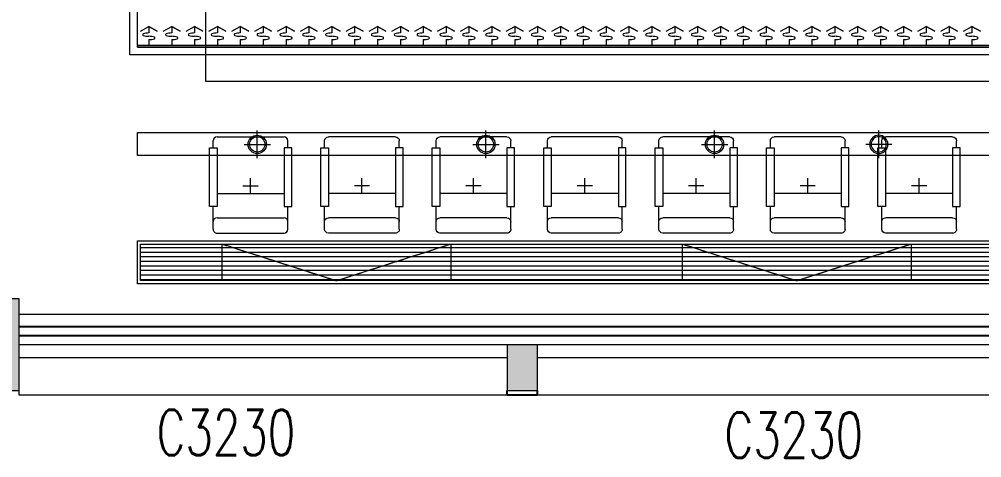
# Model space of a CAD drawing. Header units: millimetres. Extents: x 33621 to 401573, y -91663 to 133135.
# Drawn here: x 82197 to 88511, y -59651 to -56778 of the extents above; entities that cross this region are included whole.
import ezdxf

# ---------------------------------------------------------------- set-up
doc = ezdxf.new("R2010")
doc.units = ezdxf.units.MM
doc.header["$LTSCALE"] = 10
for name, pattern in [('DASH', [0.35, 0.25, -0.1]), ('DASHDOT2', [0.5, 0.25, -0.125, 0, -0.125]), ('DOTE', [2.42, 2, -0.2, 0.02, -0.2])]:
    doc.linetypes.add(name, pattern=pattern)
doc.layers.get('0').update_dxf_attribs({"color": 253})
for name, color, linetype in [('3', 253, 'Continuous'), ('SURFACE', 253, 'Continuous'), ('WINDOW_TEXT', 253, 'Continuous')]:
    doc.layers.add(name, color=color, linetype=linetype)
for name, color, linetype, lineweight in [('COLUMN', 253, 'Continuous', 0), ('FF-FURN【成品家私】', 253, 'Continuous', 0), ('PUB_HATCH', 253, 'Continuous', 0), ('RC-FCU【空调设备】', 253, 'Continuous', 0), ('RC-LIGHT【天花灯具】', 253, 'Continuous', 0), ('RC-LIGHT【灯带】', 253, 'DASHDOT2', 0), ('RC-Modelling【天花造型】', 253, 'Continuous', 0), ('RC-STR【天花细线】', 253, 'Continuous', 0), ('WALL', 253, 'Continuous', 0), ('WINDOW', 253, 'Continuous', 0)]:
    doc.layers.add(name, color=color, linetype=linetype, lineweight=lineweight)
doc.styles.add('_TCH_WINDOW', font='SIMPLEX', dxfattribs={"bigfont": 'GBCBIG'})
doc.styles.add('XZC', font='SIMPLEX.SHX', dxfattribs={"width": 0.7, "bigfont": 'hztxt.shx'})
doc.linetypes.add('LED_LINE', pattern='A,12.7,-5.08,["LED",XZC,S=2.54,R=0,X=-2.54,Y=-1.27],-6.35', length=24.13)

# ---------------------------------------------------------------- blocks, each defined once
blk = doc.blocks.new('$WINLIB2D$00000004')
for p, q in [((-0.5, 0.5), (0.5, 0.5)), ((-0.5, 0.5), (-0.5, -0.5)), ((0.5, -0.5), (0.5, 0.5)), ((-0.5, 0.2406), (0.5, 0.2406)), ((-0.5, -0.5), (0.5, -0.5))]:
    blk.add_line(p, q)
blk = doc.blocks.new('werftrfd')
for p, q in [((-630, -220), (-630, 220)), ((-558.5, 245), (-605, 245)), ((-25, 245), (-174.3, 245)), ((-100, -220), (-100, 220)), ((0, -220), (0, 220)), ((-558.5, -245), (-605, -245)), ((-25, -245), (-174.3, -245))]:
    blk.add_line(p, q)
at = {"color": 8}
for p, q in [((-260, -220), (-260, 220)), ((-260, 0), (-360, 0)), ((-310, -50), (-310, 50))]:
    blk.add_line(p, q, dxfattribs=at)
for points in [[(-558.5, 220), (-174.3, 220), (-174.3, 270), (-558.5, 270)], [(-558.5, -220), (-174.3, -220), (-174.3, -270), (-558.5, -270)]]:
    blk.add_lwpolyline(points, close=True)
for centre, start, end in [((-605, 220), 90, 180), ((-75, 220), 90, 180), ((-25, 220), 0, 90), ((-605, -220), 180, 270), ((-75, -220), 180, 270), ((-25, -220), 270, 0)]:
    blk.add_arc(centre, 25, start, end)
blk = doc.blocks.new('*U284')
for p, q in [((0, -12), (0, 0)), ((0, 0), (8550, 0)), ((8550, -12), (0, -12)), ((75, -49.3), (75, -12)), ((225, -49.3), (225, -12)), ((375, -49.3), (375, -12)), ((525, -49.3), (525, -12)), ((675, -49.3), (675, -12)), ((825, -49.3), (825, -12)), ((975, -49.3), (975, -12)), ((1125, -49.3), (1125, -12)), ((1275, -49.3), (1275, -12)), ((1425, -49.3), (1425, -12)), ((1575, -49.3), (1575, -12)), ((1725, -49.3), (1725, -12)), ((1875, -49.3), (1875, -12)), ((2025, -49.3), (2025, -12)), ((2175, -49.3), (2175, -12)), ((2325, -49.3), (2325, -12)), ((2475, -49.3), (2475, -12)), ((2625, -49.3), (2625, -12)), ((2775, -49.3), (2775, -12)), ((2925, -49.3), (2925, -12)), ((3075, -49.3), (3075, -12)), ((3225, -49.3), (3225, -12)), ((3375, -49.3), (3375, -12)), ((3525, -49.3), (3525, -12)), ((3675, -49.3), (3675, -12)), ((3825, -49.3), (3825, -12)), ((3975, -49.3), (3975, -12)), ((4125, -49.3), (4125, -12)), ((4275, -49.3), (4275, -12)), ((4425, -49.3), (4425, -12)), ((4575, -49.3), (4575, -12)), ((4725, -49.3), (4725, -12)), ((4875, -49.3), (4875, -12)), ((5025, -49.3), (5025, -12)), ((5175, -49.3), (5175, -12)), ((5325, -49.3), (5325, -12)), ((5475, -49.3), (5475, -12)), ((19.6, -104.5), (75, -136.2)), ((75, -136.2), (75, -93.2)), ((130.4, -104.5), (75, -136.2)), ((75, -136.2), (130.4, -104.5)), ((169.6, -104.5), (225, -136.2)), ((225, -136.2), (225, -93.2)), ((280.4, -104.5), (225, -136.2)), ((225, -136.2), (280.4, -104.5)), ((319.6, -104.5), (375, -136.2)), ((375, -136.2), (375, -93.2)), ((430.4, -104.5), (375, -136.2)), ((375, -136.2), (430.4, -104.5)), ((469.6, -104.5), (525, -136.2)), ((525, -136.2), (525, -93.2)), ((580.4, -104.5), (525, -136.2)), ((525, -136.2), (580.4, -104.5)), ((619.6, -104.5), (675, -136.2)), ((675, -136.2), (675, -93.2)), ((730.4, -104.5), (675, -136.2)), ((675, -136.2), (730.4, -104.5)), ((769.6, -104.5), (825, -136.2)), ((825, -136.2), (825, -93.2)), ((880.4, -104.5), (825, -136.2)), ((825, -136.2), (880.4, -104.5)), ((919.6, -104.5), (975, -136.2)), ((975, -136.2), (975, -93.2)), ((1030.4, -104.5), (975, -136.2)), ((975, -136.2), (1030.4, -104.5)), ((1069.6, -104.5), (1125, -136.2)), ((1125, -136.2), (1125, -93.2)), ((1180.4, -104.5), (1125, -136.2)), ((1125, -136.2), (1180.4, -104.5)), ((1219.6, -104.5), (1275, -136.2)), ((1275, -136.2), (1275, -93.2)), ((1330.4, -104.5), (1275, -136.2)), ((1275, -136.2), (1330.4, -104.5)), ((1369.6, -104.5), (1425, -136.2)), ((1425, -136.2), (1425, -93.2)), ((1480.4, -104.5), (1425, -136.2)), ((1425, -136.2), (1480.4, -104.5)), ((1519.6, -104.5), (1575, -136.2)), ((1575, -136.2), (1575, -93.2)), ((1630.4, -104.5), (1575, -136.2)), ((1575, -136.2), (1630.4, -104.5)), ((1669.6, -104.5), (1725, -136.2)), ((1725, -136.2), (1725, -93.2)), ((1780.4, -104.5), (1725, -136.2)), ((1725, -136.2), (1780.4, -104.5)), ((1819.6, -104.5), (1875, -136.2)), ((1875, -136.2), (1875, -93.2)), ((1930.4, -104.5), (1875, -136.2)), ((1875, -136.2), (1930.4, -104.5)), ((1969.6, -104.5), (2025, -136.2)), ((2025, -136.2), (2025, -93.2)), ((2080.4, -104.5), (2025, -136.2)), ((2025, -136.2), (2080.4, -104.5)), ((2119.6, -104.5), (2175, -136.2)), ((2175, -136.2), (2175, -93.2)), ((2230.4, -104.5), (2175, -136.2)), ((2175, -136.2), (2230.4, -104.5)), ((2269.6, -104.5), (2325, -136.2)), ((2325, -136.2), (2325, -93.2)), ((2380.4, -104.5), (2325, -136.2)), ((2325, -136.2), (2380.4, -104.5)), ((2419.6, -104.5), (2475, -136.2)), ((2475, -136.2), (2475, -93.2)), ((2530.4, -104.5), (2475, -136.2)), ((2475, -136.2), (2530.4, -104.5)), ((2569.6, -104.5), (2625, -136.2)), ((2625, -136.2), (2625, -93.2)), ((2680.4, -104.5), (2625, -136.2)), ((2625, -136.2), (2680.4, -104.5)), ((2719.6, -104.5), (2775, -136.2)), ((2775, -136.2), (2775, -93.2)), ((2830.4, -104.5), (2775, -136.2)), ((2775, -136.2), (2830.4, -104.5)), ((2869.6, -104.5), (2925, -136.2)), ((2925, -136.2), (2925, -93.2)), ((2980.4, -104.5), (2925, -136.2)), ((2925, -136.2), (2980.4, -104.5)), ((3019.6, -104.5), (3075, -136.2)), ((3075, -136.2), (3075, -93.2)), ((3130.4, -104.5), (3075, -136.2)), ((3075, -136.2), (3130.4, -104.5)), ((3169.6, -104.5), (3225, -136.2)), ((3225, -136.2), (3225, -93.2)), ((3280.4, -104.5), (3225, -136.2)), ((3225, -136.2), (3280.4, -104.5)), ((3319.6, -104.5), (3375, -136.2)), ((3375, -136.2), (3375, -93.2)), ((3430.4, -104.5), (3375, -136.2)), ((3375, -136.2), (3430.4, -104.5)), ((3469.6, -104.5), (3525, -136.2)), ((3525, -136.2), (3525, -93.2)), ((3580.4, -104.5), (3525, -136.2)), ((3525, -136.2), (3580.4, -104.5)), ((3619.6, -104.5), (3675, -136.2)), ((3675, -136.2), (3675, -93.2)), ((3730.4, -104.5), (3675, -136.2)), ((3675, -136.2), (3730.4, -104.5)), ((3769.6, -104.5), (3825, -136.2)), ((3825, -136.2), (3825, -93.2)), ((3880.4, -104.5), (3825, -136.2)), ((3825, -136.2), (3880.4, -104.5)), ((3919.6, -104.5), (3975, -136.2)), ((3975, -136.2), (3975, -93.2)), ((4030.4, -104.5), (3975, -136.2)), ((3975, -136.2), (4030.4, -104.5)), ((4069.6, -104.5), (4125, -136.2)), ((4125, -136.2), (4125, -93.2)), ((4180.4, -104.5), (4125, -136.2)), ((4125, -136.2), (4180.4, -104.5)), ((4219.6, -104.5), (4275, -136.2)), ((4275, -136.2), (4275, -93.2)), ((4330.4, -104.5), (4275, -136.2)), ((4275, -136.2), (4330.4, -104.5)), ((4369.6, -104.5), (4425, -136.2)), ((4425, -136.2), (4425, -93.2)), ((4480.4, -104.5), (4425, -136.2)), ((4425, -136.2), (4480.4, -104.5)), ((4519.6, -104.5), (4575, -136.2)), ((4575, -136.2), (4575, -93.2)), ((4630.4, -104.5), (4575, -136.2)), ((4575, -136.2), (4630.4, -104.5)), ((4669.6, -104.5), (4725, -136.2)), ((4725, -136.2), (4725, -93.2)), ((4780.4, -104.5), (4725, -136.2)), ((4725, -136.2), (4780.4, -104.5)), ((4819.6, -104.5), (4875, -136.2)), ((4875, -136.2), (4875, -93.2)), ((4930.4, -104.5), (4875, -136.2)), ((4875, -136.2), (4930.4, -104.5)), ((4969.6, -104.5), (5025, -136.2)), ((5025, -136.2), (5025, -93.2)), ((5080.4, -104.5), (5025, -136.2)), ((5025, -136.2), (5080.4, -104.5)), ((5119.6, -104.5), (5175, -136.2)), ((5175, -136.2), (5175, -93.2)), ((5230.4, -104.5), (5175, -136.2)), ((5175, -136.2), (5230.4, -104.5)), ((5269.6, -104.5), (5325, -136.2)), ((5325, -136.2), (5325, -93.2)), ((5380.4, -104.5), (5325, -136.2)), ((5325, -136.2), (5380.4, -104.5)), ((5419.6, -104.5), (5475, -136.2)), ((5475, -136.2), (5475, -93.2)), ((5530.4, -104.5), (5475, -136.2)), ((5475, -136.2), (5530.4, -104.5))]:
    blk.add_line(p, q)
at = {"extrusion": (0, 0, -1)}
for centre, major_axis, start_param, end_param in [((77.5, -148.9), (-70.4, -70.4), 2.33115, 2.708105), ((110, -60.3), (3.69, -3.69), 4.278901, 6.716673), ((227.5, -148.9), (-70.4, -70.4), 2.33115, 2.708105), ((260, -60.3), (3.69, -3.69), 4.278901, 6.716673), ((377.5, -148.9), (-70.4, -70.4), 2.33115, 2.708105), ((410, -60.3), (3.69, -3.69), 4.278901, 6.716673), ((527.5, -148.9), (-70.4, -70.4), 2.33115, 2.708105), ((560, -60.3), (3.69, -3.69), 4.278901, 6.716673), ((677.5, -148.9), (-70.4, -70.4), 2.33115, 2.708105), ((710, -60.3), (3.69, -3.69), 4.278901, 6.716673), ((827.5, -148.9), (-70.4, -70.4), 2.33115, 2.708105), ((860, -60.3), (3.69, -3.69), 4.278901, 6.716673), ((977.5, -148.9), (-70.4, -70.4), 2.33115, 2.708105), ((1010, -60.3), (3.69, -3.69), 4.278901, 6.716673), ((1127.5, -148.9), (-70.4, -70.4), 2.33115, 2.708105), ((1160, -60.3), (3.69, -3.69), 4.278901, 6.716673), ((1277.5, -148.9), (-70.4, -70.4), 2.33115, 2.708105), ((1310, -60.3), (3.69, -3.69), 4.278901, 6.716673), ((1427.5, -148.9), (-70.4, -70.4), 2.33115, 2.708105), ((1460, -60.3), (3.69, -3.69), 4.278901, 6.716673), ((1577.5, -148.9), (-70.4, -70.4), 2.33115, 2.708105), ((1610, -60.3), (3.69, -3.69), 4.278901, 6.716673), ((1727.5, -148.9), (-70.4, -70.4), 2.33115, 2.708105), ((1760, -60.3), (3.69, -3.69), 4.278901, 6.716673), ((1877.5, -148.9), (-70.4, -70.4), 2.33115, 2.708105), ((1910, -60.3), (3.69, -3.69), 4.278901, 6.716673), ((2027.5, -148.9), (-70.4, -70.4), 2.33115, 2.708105), ((2060, -60.3), (3.69, -3.69), 4.278901, 6.716673), ((2177.5, -148.9), (-70.4, -70.4), 2.33115, 2.708105), ((2210, -60.3), (3.69, -3.69), 4.278901, 6.716673), ((2327.5, -148.9), (-70.4, -70.4), 2.33115, 2.708105), ((2360, -60.3), (3.69, -3.69), 4.278901, 6.716673), ((2477.5, -148.9), (-70.4, -70.4), 2.33115, 2.708105), ((2510, -60.3), (3.69, -3.69), 4.278901, 6.716673), ((2627.5, -148.9), (-70.4, -70.4), 2.33115, 2.708105), ((2660, -60.3), (3.69, -3.69), 4.278901, 6.716673), ((2777.5, -148.9), (-70.4, -70.4), 2.33115, 2.708105), ((2810, -60.3), (3.69, -3.69), 4.278901, 6.716673), ((2927.5, -148.9), (-70.4, -70.4), 2.33115, 2.708105), ((2960, -60.3), (3.69, -3.69), 4.278901, 6.716673), ((3077.5, -148.9), (-70.4, -70.4), 2.33115, 2.708105), ((3110, -60.3), (3.69, -3.69), 4.278901, 6.716673), ((3227.5, -148.9), (-70.4, -70.4), 2.33115, 2.708105), ((3260, -60.3), (3.69, -3.69), 4.278901, 6.716673), ((3377.5, -148.9), (-70.4, -70.4), 2.33115, 2.708105), ((3410, -60.3), (3.69, -3.69), 4.278901, 6.716673), ((3527.5, -148.9), (-70.4, -70.4), 2.33115, 2.708105), ((3560, -60.3), (3.69, -3.69), 4.278901, 6.716673), ((3677.5, -148.9), (-70.4, -70.4), 2.33115, 2.708105), ((3710, -60.3), (3.69, -3.69), 4.278901, 6.716673), ((3827.5, -148.9), (-70.4, -70.4), 2.33115, 2.708105), ((3860, -60.3), (3.69, -3.69), 4.278901, 6.716673), ((3977.5, -148.9), (-70.4, -70.4), 2.33115, 2.708105), ((4010, -60.3), (3.69, -3.69), 4.278901, 6.716673), ((4127.5, -148.9), (-70.4, -70.4), 2.33115, 2.708105), ((4160, -60.3), (3.69, -3.69), 4.278901, 6.716673), ((4277.5, -148.9), (-70.4, -70.4), 2.33115, 2.708105), ((4310, -60.3), (3.69, -3.69), 4.278901, 6.716673), ((4427.5, -148.9), (-70.4, -70.4), 2.33115, 2.708105), ((4460, -60.3), (3.69, -3.69), 4.278901, 6.716673), ((4577.5, -148.9), (-70.4, -70.4), 2.33115, 2.708105), ((4610, -60.3), (3.69, -3.69), 4.278901, 6.716673), ((4727.5, -148.9), (-70.4, -70.4), 2.33115, 2.708105), ((4760, -60.3), (3.69, -3.69), 4.278901, 6.716673), ((4877.5, -148.9), (-70.4, -70.4), 2.33115, 2.708105), ((4910, -60.3), (3.69, -3.69), 4.278901, 6.716673), ((5027.5, -148.9), (-70.4, -70.4), 2.33115, 2.708105), ((5060, -60.3), (3.69, -3.69), 4.278901, 6.716673), ((5177.5, -148.9), (-70.4, -70.4), 2.33115, 2.708105), ((5210, -60.3), (3.69, -3.69), 4.278901, 6.716673), ((5327.5, -148.9), (-70.4, -70.4), 2.33115, 2.708105), ((5360, -60.3), (3.69, -3.69), 4.278901, 6.716673), ((5477.5, -148.9), (-70.4, -70.4), 2.33115, 2.708105), ((5510, -60.3), (3.69, -3.69), 4.278901, 6.716673), ((40, -82.2), (3.69, -3.69), 1.137309, 3.57508), ((72.5, -170.8), (-70.4, -70.4), 2.004284, 2.381239), ((72.5, 6.4), (70.4, -70.4), 0.760354, 1.137309), ((77.5, 28.3), (70.4, -70.4), 0.433488, 0.810442), ((190, -82.2), (3.69, -3.69), 1.137309, 3.57508), ((222.5, -170.8), (-70.4, -70.4), 2.004284, 2.381239), ((222.5, 6.4), (70.4, -70.4), 0.760354, 1.137309), ((227.5, 28.3), (70.4, -70.4), 0.433488, 0.810442), ((340, -82.2), (3.69, -3.69), 1.137309, 3.57508), ((372.5, -170.8), (-70.4, -70.4), 2.004284, 2.381239), ((372.5, 6.4), (70.4, -70.4), 0.760354, 1.137309), ((377.5, 28.3), (70.4, -70.4), 0.433488, 0.810442), ((490, -82.2), (3.69, -3.69), 1.137309, 3.57508), ((522.5, -170.8), (-70.4, -70.4), 2.004284, 2.381239), ((522.5, 6.4), (70.4, -70.4), 0.760354, 1.137309), ((527.5, 28.3), (70.4, -70.4), 0.433488, 0.810442), ((640, -82.2), (3.69, -3.69), 1.137309, 3.57508), ((672.5, -170.8), (-70.4, -70.4), 2.004284, 2.381239), ((672.5, 6.4), (70.4, -70.4), 0.760354, 1.137309), ((677.5, 28.3), (70.4, -70.4), 0.433488, 0.810442), ((790, -82.2), (3.69, -3.69), 1.137309, 3.57508), ((822.5, -170.8), (-70.4, -70.4), 2.004284, 2.381239), ((822.5, 6.4), (70.4, -70.4), 0.760354, 1.137309), ((827.5, 28.3), (70.4, -70.4), 0.433488, 0.810442), ((940, -82.2), (3.69, -3.69), 1.137309, 3.57508), ((972.5, -170.8), (-70.4, -70.4), 2.004284, 2.381239), ((972.5, 6.4), (70.4, -70.4), 0.760354, 1.137309), ((977.5, 28.3), (70.4, -70.4), 0.433488, 0.810442), ((1090, -82.2), (3.69, -3.69), 1.137309, 3.57508), ((1122.5, -170.8), (-70.4, -70.4), 2.004284, 2.381239), ((1122.5, 6.4), (70.4, -70.4), 0.760354, 1.137309), ((1127.5, 28.3), (70.4, -70.4), 0.433488, 0.810442), ((1240, -82.2), (3.69, -3.69), 1.137309, 3.57508), ((1272.5, -170.8), (-70.4, -70.4), 2.004284, 2.381239), ((1272.5, 6.4), (70.4, -70.4), 0.760354, 1.137309), ((1277.5, 28.3), (70.4, -70.4), 0.433488, 0.810442), ((1390, -82.2), (3.69, -3.69), 1.137309, 3.57508), ((1422.5, -170.8), (-70.4, -70.4), 2.004284, 2.381239), ((1422.5, 6.4), (70.4, -70.4), 0.760354, 1.137309), ((1427.5, 28.3), (70.4, -70.4), 0.433488, 0.810442), ((1540, -82.2), (3.69, -3.69), 1.137309, 3.57508), ((1572.5, -170.8), (-70.4, -70.4), 2.004284, 2.381239), ((1572.5, 6.4), (70.4, -70.4), 0.760354, 1.137309), ((1577.5, 28.3), (70.4, -70.4), 0.433488, 0.810442), ((1690, -82.2), (3.69, -3.69), 1.137309, 3.57508), ((1722.5, -170.8), (-70.4, -70.4), 2.004284, 2.381239), ((1722.5, 6.4), (70.4, -70.4), 0.760354, 1.137309), ((1727.5, 28.3), (70.4, -70.4), 0.433488, 0.810442), ((1840, -82.2), (3.69, -3.69), 1.137309, 3.57508), ((1872.5, -170.8), (-70.4, -70.4), 2.004284, 2.381239), ((1872.5, 6.4), (70.4, -70.4), 0.760354, 1.137309), ((1877.5, 28.3), (70.4, -70.4), 0.433488, 0.810442), ((1990, -82.2), (3.69, -3.69), 1.137309, 3.57508), ((2022.5, -170.8), (-70.4, -70.4), 2.004284, 2.381239), ((2022.5, 6.4), (70.4, -70.4), 0.760354, 1.137309), ((2027.5, 28.3), (70.4, -70.4), 0.433488, 0.810442), ((2140, -82.2), (3.69, -3.69), 1.137309, 3.57508), ((2172.5, -170.8), (-70.4, -70.4), 2.004284, 2.381239), ((2172.5, 6.4), (70.4, -70.4), 0.760354, 1.137309), ((2177.5, 28.3), (70.4, -70.4), 0.433488, 0.810442), ((2290, -82.2), (3.69, -3.69), 1.137309, 3.57508), ((2322.5, -170.8), (-70.4, -70.4), 2.004284, 2.381239), ((2322.5, 6.4), (70.4, -70.4), 0.760354, 1.137309), ((2327.5, 28.3), (70.4, -70.4), 0.433488, 0.810442), ((2440, -82.2), (3.69, -3.69), 1.137309, 3.57508), ((2472.5, -170.8), (-70.4, -70.4), 2.004284, 2.381239), ((2472.5, 6.4), (70.4, -70.4), 0.760354, 1.137309), ((2477.5, 28.3), (70.4, -70.4), 0.433488, 0.810442), ((2590, -82.2), (3.69, -3.69), 1.137309, 3.57508), ((2622.5, -170.8), (-70.4, -70.4), 2.004284, 2.381239), ((2622.5, 6.4), (70.4, -70.4), 0.760354, 1.137309), ((2627.5, 28.3), (70.4, -70.4), 0.433488, 0.810442), ((2740, -82.2), (3.69, -3.69), 1.137309, 3.57508), ((2772.5, -170.8), (-70.4, -70.4), 2.004284, 2.381239), ((2772.5, 6.4), (70.4, -70.4), 0.760354, 1.137309), ((2777.5, 28.3), (70.4, -70.4), 0.433488, 0.810442), ((2890, -82.2), (3.69, -3.69), 1.137309, 3.57508), ((2922.5, -170.8), (-70.4, -70.4), 2.004284, 2.381239), ((2922.5, 6.4), (70.4, -70.4), 0.760354, 1.137309), ((2927.5, 28.3), (70.4, -70.4), 0.433488, 0.810442), ((3040, -82.2), (3.69, -3.69), 1.137309, 3.57508), ((3072.5, -170.8), (-70.4, -70.4), 2.004284, 2.381239), ((3072.5, 6.4), (70.4, -70.4), 0.760354, 1.137309), ((3077.5, 28.3), (70.4, -70.4), 0.433488, 0.810442), ((3190, -82.2), (3.69, -3.69), 1.137309, 3.57508), ((3222.5, -170.8), (-70.4, -70.4), 2.004284, 2.381239), ((3222.5, 6.4), (70.4, -70.4), 0.760354, 1.137309), ((3227.5, 28.3), (70.4, -70.4), 0.433488, 0.810442), ((3340, -82.2), (3.69, -3.69), 1.137309, 3.57508), ((3372.5, -170.8), (-70.4, -70.4), 2.004284, 2.381239), ((3372.5, 6.4), (70.4, -70.4), 0.760354, 1.137309), ((3377.5, 28.3), (70.4, -70.4), 0.433488, 0.810442), ((3490, -82.2), (3.69, -3.69), 1.137309, 3.57508), ((3522.5, -170.8), (-70.4, -70.4), 2.004284, 2.381239), ((3522.5, 6.4), (70.4, -70.4), 0.760354, 1.137309), ((3527.5, 28.3), (70.4, -70.4), 0.433488, 0.810442), ((3640, -82.2), (3.69, -3.69), 1.137309, 3.57508), ((3672.5, -170.8), (-70.4, -70.4), 2.004284, 2.381239), ((3672.5, 6.4), (70.4, -70.4), 0.760354, 1.137309), ((3677.5, 28.3), (70.4, -70.4), 0.433488, 0.810442), ((3790, -82.2), (3.69, -3.69), 1.137309, 3.57508), ((3822.5, -170.8), (-70.4, -70.4), 2.004284, 2.381239), ((3822.5, 6.4), (70.4, -70.4), 0.760354, 1.137309), ((3827.5, 28.3), (70.4, -70.4), 0.433488, 0.810442), ((3940, -82.2), (3.69, -3.69), 1.137309, 3.57508), ((3972.5, -170.8), (-70.4, -70.4), 2.004284, 2.381239), ((3972.5, 6.4), (70.4, -70.4), 0.760354, 1.137309), ((3977.5, 28.3), (70.4, -70.4), 0.433488, 0.810442), ((4090, -82.2), (3.69, -3.69), 1.137309, 3.57508), ((4122.5, -170.8), (-70.4, -70.4), 2.004284, 2.381239), ((4122.5, 6.4), (70.4, -70.4), 0.760354, 1.137309), ((4127.5, 28.3), (70.4, -70.4), 0.433488, 0.810442), ((4240, -82.2), (3.69, -3.69), 1.137309, 3.57508), ((4272.5, -170.8), (-70.4, -70.4), 2.004284, 2.381239), ((4272.5, 6.4), (70.4, -70.4), 0.760354, 1.137309), ((4277.5, 28.3), (70.4, -70.4), 0.433488, 0.810442), ((4390, -82.2), (3.69, -3.69), 1.137309, 3.57508), ((4422.5, -170.8), (-70.4, -70.4), 2.004284, 2.381239), ((4422.5, 6.4), (70.4, -70.4), 0.760354, 1.137309), ((4427.5, 28.3), (70.4, -70.4), 0.433488, 0.810442), ((4540, -82.2), (3.69, -3.69), 1.137309, 3.57508), ((4572.5, -170.8), (-70.4, -70.4), 2.004284, 2.381239), ((4572.5, 6.4), (70.4, -70.4), 0.760354, 1.137309), ((4577.5, 28.3), (70.4, -70.4), 0.433488, 0.810442), ((4690, -82.2), (3.69, -3.69), 1.137309, 3.57508), ((4722.5, -170.8), (-70.4, -70.4), 2.004284, 2.381239), ((4722.5, 6.4), (70.4, -70.4), 0.760354, 1.137309), ((4727.5, 28.3), (70.4, -70.4), 0.433488, 0.810442), ((4840, -82.2), (3.69, -3.69), 1.137309, 3.57508), ((4872.5, -170.8), (-70.4, -70.4), 2.004284, 2.381239), ((4872.5, 6.4), (70.4, -70.4), 0.760354, 1.137309), ((4877.5, 28.3), (70.4, -70.4), 0.433488, 0.810442), ((4990, -82.2), (3.69, -3.69), 1.137309, 3.57508), ((5022.5, -170.8), (-70.4, -70.4), 2.004284, 2.381239), ((5022.5, 6.4), (70.4, -70.4), 0.760354, 1.137309), ((5027.5, 28.3), (70.4, -70.4), 0.433488, 0.810442), ((5140, -82.2), (3.69, -3.69), 1.137309, 3.57508), ((5172.5, -170.8), (-70.4, -70.4), 2.004284, 2.381239), ((5172.5, 6.4), (70.4, -70.4), 0.760354, 1.137309), ((5177.5, 28.3), (70.4, -70.4), 0.433488, 0.810442), ((5290, -82.2), (3.69, -3.69), 1.137309, 3.57508), ((5322.5, -170.8), (-70.4, -70.4), 2.004284, 2.381239), ((5322.5, 6.4), (70.4, -70.4), 0.760354, 1.137309), ((5327.5, 28.3), (70.4, -70.4), 0.433488, 0.810442), ((5440, -82.2), (3.69, -3.69), 1.137309, 3.57508), ((5472.5, -170.8), (-70.4, -70.4), 2.004284, 2.381239), ((5472.5, 6.4), (70.4, -70.4), 0.760354, 1.137309), ((5477.5, 28.3), (70.4, -70.4), 0.433488, 0.810442)]:
    blk.add_ellipse(centre, major_axis=major_axis, ratio=1, start_param=start_param, end_param=end_param, dxfattribs=at)
blk = doc.blocks.new('圆形筒灯')
at = {"color": 251, "linetype": 'DOTE', "ltscale": 43.504693}
blk.add_line((0, 90.6), (0, -90.6), dxfattribs=at)
at = {"color": 251, "linetype": 'DOTE', "ltscale": 41.297046}
blk.add_line((86, 0), (-86, 0), dxfattribs=at)
blk.add_ellipse((0, 0), major_axis=(-42.4, 42.4), ratio=1, start_param=2.355868237233172, end_param=8.639053544412757)
at = {"color": 251}
blk.add_ellipse((0, 0), major_axis=(35.4, 35.4), ratio=1, start_param=5.49871431692557, end_param=11.78189962410516, dxfattribs=at)

msp = doc.modelspace()

# ---------------------------------------------------------------- hatches: boundary and pattern name
at = {"layer": 'PUB_HATCH'}
for points in [[(81596.5, -59210.6), (82196.5, -59210.6), (82196.5, -58610.6), (81596.5, -58610.6)], [(85596.5, -58910.6), (85396.5, -58910.6), (85396.5, -59210.6), (85596.5, -59210.6)]]:
    msp.add_hatch(color=256, dxfattribs=at).paths.add_polyline_path(points)
at = {"layer": 'RC-FCU【空调设备】'}
h = msp.add_hatch(dxfattribs=at)
h.set_pattern_fill('_USER', color=8, scale=30, angle=360, pattern_type=0)
h.set_pattern_definition([(360, (-5844417.93, -1244502.92), (7e-15, 30), [])])
h.paths.add_polyline_path([(91601.5, -58490.6), (91601.5, -58250.6), (82991.5, -58250.6), (82991.5, -58490.6)])

# ---------------------------------------------------------------- linework, layer by layer
at = {"layer": '3'}
for points in [[(82196.5, -58790.6), (88796.5, -58790.6)], [(82196.5, -58850.6), (88796.5, -58850.6)]]:
    msp.add_lwpolyline(points, dxfattribs=at)
at = {"layer": 'COLUMN'}
for p, q in [((82196.5, -58610.6), (81596.5, -58610.6)), ((82196.5, -58910.6), (82196.5, -58610.6)), ((81596.5, -59210.6), (82196.5, -59210.6))]:
    msp.add_line(p, q, dxfattribs=at)
at = {"layer": 'FF-FURN【成品家私】'}
msp.add_lwpolyline([(83419.4, -57184.2), (91519.4, -57184.2), (91519.4, -54184.2), (83419.4, -54184.2)], close=True, dxfattribs=at)
at = {"layer": 'RC-FCU【空调设备】'}
msp.add_lwpolyline([(82971.5, -58510.6), (82971.5, -58230.6), (91621.5, -58230.6), (91621.5, -58510.6)], close=True, dxfattribs=at)
at = {"layer": 'RC-FCU【空调设备】', "color": 8}
msp.add_lwpolyline([(82991.5, -58490.6), (82991.5, -58250.6), (91601.5, -58250.6), (91601.5, -58490.6)], close=True, dxfattribs=at)
at = {"layer": 'RC-FCU【空调设备】', "color": 8, "linetype": 'DASH'}
for points in [[(83527.2, -58490.6), (83527.2, -58250.6), (85027.2, -58250.6), (85027.2, -58490.6)], [(86546.5, -58490.6), (86546.5, -58250.6), (88046.5, -58250.6), (88046.5, -58490.6)]]:
    msp.add_lwpolyline(points, close=True, dxfattribs=at)
for points in [[(83527.2, -58250.6), (84277.2, -58490.6), (85027.2, -58250.6)], [(86546.5, -58250.6), (87296.5, -58490.6), (88046.5, -58250.6)]]:
    msp.add_lwpolyline(points, dxfattribs=at)
at = {"layer": 'RC-LIGHT【灯带】', "linetype": 'LED_LINE', "ltscale": 0.015}
msp.add_lwpolyline([(82921.5, -53310.6), (91671.5, -53310.6), (91671.5, -57010.6), (82921.5, -57010.6)], close=True, dxfattribs=at)
at = {"layer": 'RC-Modelling【天花造型】'}
msp.add_line((82196.5, -58710.6), (88796.5, -58710.6), dxfattribs=at)
msp.add_lwpolyline([(82971.5, -53360.6), (91621.5, -53360.6), (91621.5, -56960.6), (82971.5, -56960.6)], close=True, dxfattribs=at)
at = {"layer": 'RC-STR【天花细线】'}
msp.add_lwpolyline([(82971.5, -57670.6), (82971.5, -57520.6), (91621.5, -57520.6), (91621.5, -57670.6)], close=True, dxfattribs=at)
at = {"layer": 'SURFACE'}
for p, q in [((85396.5, -59240.6), (85396.5, -59210.6)), ((85596.5, -59240.6), (85596.5, -59210.6)), ((85596.5, -59240.6), (85396.5, -59240.6))]:
    msp.add_line(p, q, dxfattribs=at)
at = {"layer": 'WALL'}
for p, q in [((85596.5, -58910.6), (85396.5, -58910.6)), ((85396.5, -58910.6), (85396.5, -59210.6)), ((85596.5, -59210.6), (85596.5, -58910.6)), ((85396.5, -59210.6), (85596.5, -59210.6))]:
    msp.add_line(p, q, dxfattribs=at)

# ---------------------------------------------------------------- block references
at = {"layer": 'FF-FURN【成品家私】', "rotation": 269.9999999966745}
msp.add_blockref('werftrfd', (83713.8, -58178.9), dxfattribs=at)
at = {"layer": 'FF-FURN【成品家私】', "xscale": -1, "rotation": 89.99999999667433}
for p in [(84444.8, -58178.9), (85175.8, -58178.9), (85906.8, -58178.9), (86637.8, -58178.9), (87368.7, -58178.9), (88099.7, -58178.9)]:
    msp.add_blockref('werftrfd', p, dxfattribs=at)
at = {"layer": 'RC-FCU【空调设备】', "ltscale": 10, "xscale": -1, "rotation": 180}
msp.add_blockref('*U284', (82971.5, -56960.6), dxfattribs=at)
at = {"layer": 'RC-LIGHT【天花灯具】', "rotation": 180}
for p in [(83757.8, -57597.5), (85257.8, -57597.5), (86757.8, -57597.5)]:
    msp.add_blockref('圆形筒灯', p, dxfattribs=at)
at = {"layer": 'RC-LIGHT【天花灯具】', "xscale": -1, "rotation": 180}
msp.add_blockref('圆形筒灯', (87835.2, -57597.5), dxfattribs=at)
at = {"layer": 'WINDOW'}
ref = msp.add_blockref('$WINLIB2D$00000004', (83796.5, -59075.6), dxfattribs=dict(at, xscale=3200, yscale=-330, zscale=3200, rotation=180))
ref.add_attrib('A', 'C3230', (83097.6, -59634.3), dxfattribs={"layer": 'WINDOW_TEXT', "height": 297.5, "style": '_TCH_WINDOW', "width": 0.705882})
ref = msp.add_blockref('$WINLIB2D$00000004', (87196.5, -59075.6), dxfattribs=dict(at, xscale=3200, yscale=-330, zscale=3200, rotation=180))
ref.add_attrib('A', 'C3230', (86823.3, -59651), dxfattribs={"layer": 'WINDOW_TEXT', "height": 297.5, "style": '_TCH_WINDOW', "width": 0.705882})

doc.saveas('drawing.dxf')
